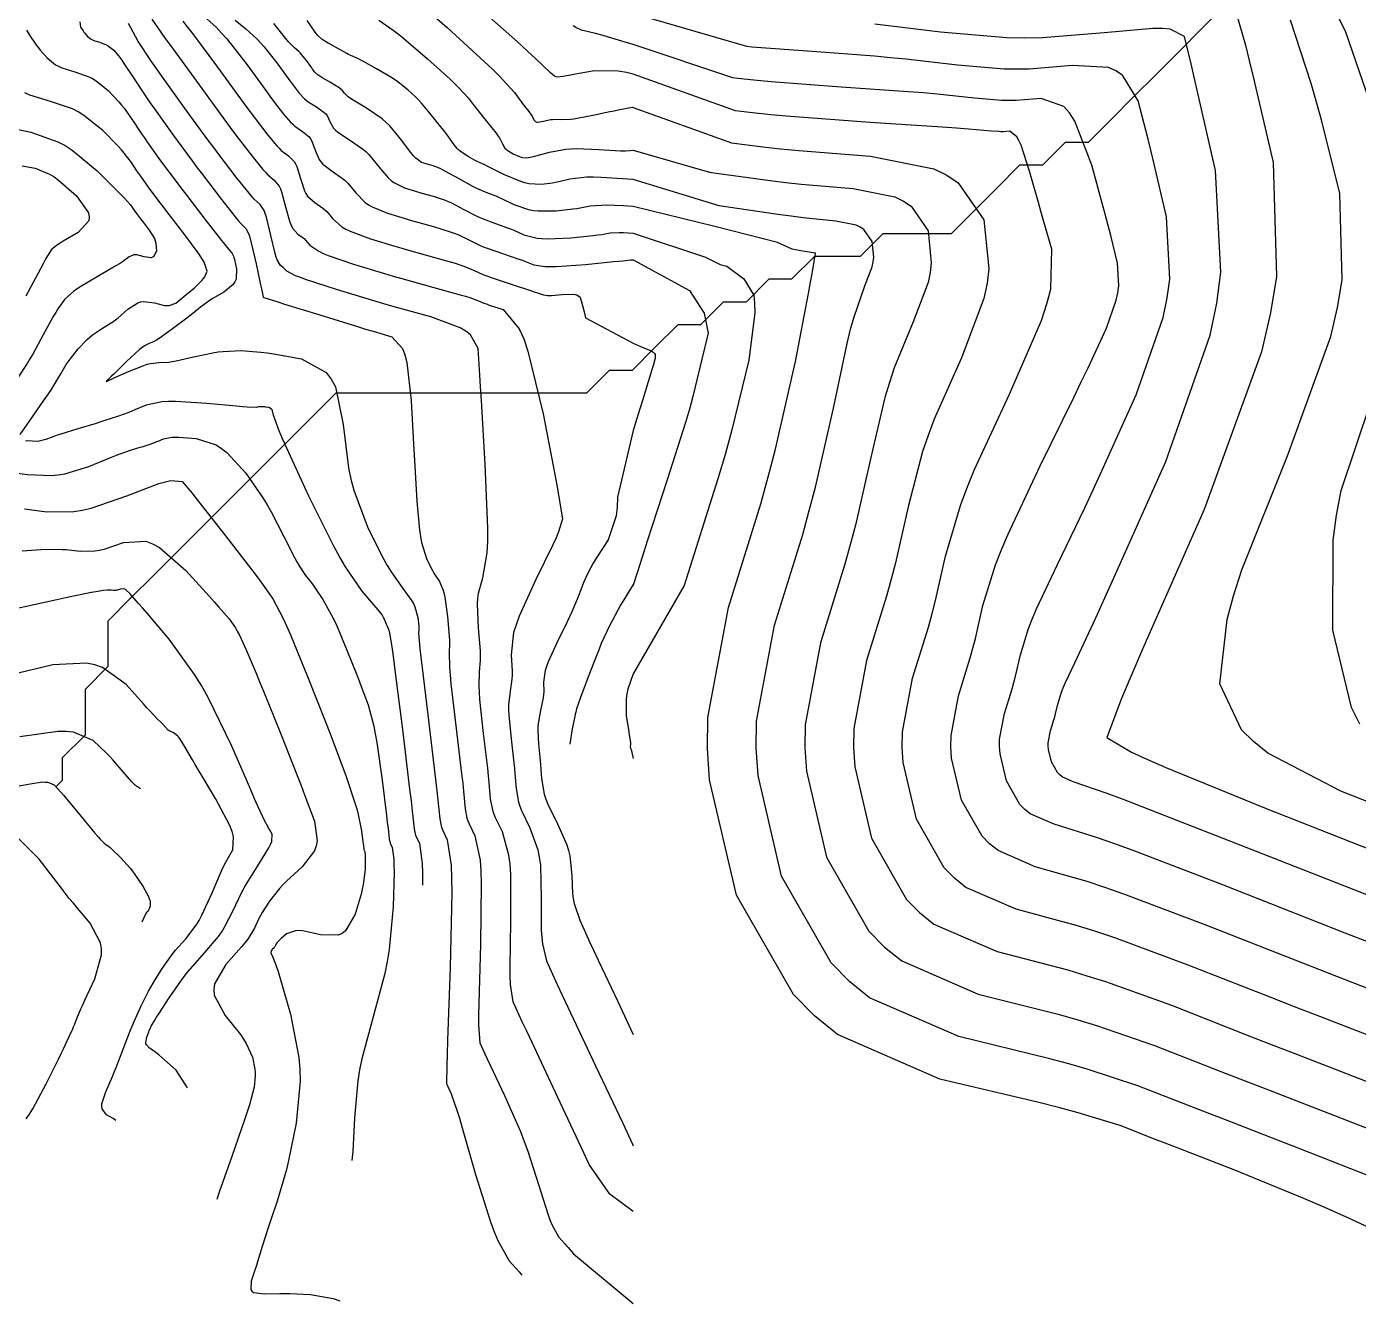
# Model space of a CAD drawing. Header units: metres. Extents: x 837475 to 838479, y 1189012 to 1191015.
# Drawn here: x 837973.4 to 838031.8, y 1189015.5 to 1189071.6 of the extents above; entities that cross this region are included whole.
import ezdxf

# ---------------------------------------------------------------- set-up
doc = ezdxf.new("R2010")
doc.units = ezdxf.units.M
doc.header["$LTSCALE"] = 0.3
for name, color, linetype in [('COTAS 10', 1, 'Continuous'), ('COTAS INT', 252, 'Continuous'), ('DRENAJE', 5, 'Continuous')]:
    doc.layers.add(name, color=color, linetype=linetype)

msp = doc.modelspace()

# ---------------------------------------------------------------- linework, layer by layer
at = {"layer": 'COTAS 10'}
for points, elevation in [([(837980.239, 1189071.793), (837980.435, 1189071.546), (837980.663, 1189071.25), (837981.758, 1189069.775), (837982.892, 1189068.226), (837983.145, 1189067.883), (837983.371, 1189067.578), (837983.968, 1189066.789), (837984.365, 1189066.319), (837984.465, 1189066.216), (837984.56, 1189066.123), (837984.871, 1189065.887), (837985.125, 1189065.635), (837985.184, 1189065.534), (837985.239, 1189065.419), (837985.398, 1189064.89), (837985.575, 1189064.35), (837985.641, 1189064.229), (837985.714, 1189064.121), (837986.038, 1189063.83), (837986.384, 1189063.591), (837986.47, 1189063.516), (837986.553, 1189063.436), (837986.82, 1189063.114), (837987.221, 1189062.768), (837987.389, 1189062.674), (837987.581, 1189062.581), (837988.478, 1189062.249), (837989.545, 1189061.927), (837989.843, 1189061.839), (837990.144, 1189061.752), (837991.24, 1189061.446), (837992.182, 1189061.173), (837992.385, 1189061.108), (837992.562, 1189061.047), (837992.993, 1189060.865), (837993.407, 1189060.677), (837993.575, 1189060.613), (837993.765, 1189060.544), (837994.644, 1189060.25), (837995.486, 1189059.979), (837995.653, 1189059.924), (837995.793, 1189059.877), (837996.059, 1189059.78), (837996.235, 1189059.758), (837996.318, 1189059.759), (837996.415, 1189059.762), (837996.886, 1189059.798), (837997.351, 1189059.812), (837997.443, 1189059.802), (837997.521, 1189059.787), (837997.67, 1189059.679), (837997.786, 1189059.255), (837997.842, 1189059.04), (837997.909, 1189058.783), (838000, 1189057.663), (838000.182, 1189057.585), (838000.335, 1189057.52), (838000.468, 1189057.464), (838000.778, 1189057.335), (838000.913, 1189057.243), (838000.936, 1189057.209), (838000.952, 1189057.173), (838000.958, 1189057.013), (838000.905, 1189056.793), (838000.884, 1189056.719), (838000.861, 1189056.639), (838000.754, 1189056.302), (838000.397, 1189055.144), (838000.216, 1189054.547), (838000, 1189053.832), (837999.311, 1189050.905), (837999.295, 1189050.479), (837999.253, 1189050.092), (837998.89, 1189049.033), (837998.431, 1189048.325), (837998.329, 1189048.16), (837998.239, 1189048.009), (837998.003, 1189047.575), (837997.833, 1189047.195), (837997.784, 1189047.078), (837997.735, 1189046.955), (837997.547, 1189046.468), (837997.292, 1189045.856), (837997.2, 1189045.655), (837997.099, 1189045.44), (837996.656, 1189044.549), (837996.26, 1189043.684), (837996.188, 1189043.486), (837996.132, 1189043.305), (837996.067, 1189042.801), (837996.072, 1189042.374), (837996.061, 1189042.243), (837996.043, 1189042.105), (837995.935, 1189041.558), (837995.831, 1189040.976), (837995.818, 1189040.816), (837995.811, 1189040.656), (837995.839, 1189040.084), (837995.902, 1189039.504), (837995.916, 1189039.34), (837995.929, 1189039.174), (837995.967, 1189038.562), (837996.093, 1189037.879), (837996.162, 1189037.668), (837996.246, 1189037.448), (837996.67, 1189036.573), (837997.084, 1189035.658), (837997.16, 1189035.412), (837997.219, 1189035.169), (837997.297, 1189034.32), (837997.334, 1189033.515), (837997.368, 1189033.3), (837997.412, 1189033.089), (837997.656, 1189032.357), (837998.099, 1189031.378), (837998.269, 1189031.011), (837998.459, 1189030.603), (837999.315, 1189028.784), (838000, 1189027.333)], 1730), ([(837988.837, 1189071.832), (837989.469, 1189071.404), (837989.691, 1189071.233), (837989.934, 1189071.038), (837990.977, 1189070.141), (837991.965, 1189069.241), (837992.171, 1189069.044), (837992.349, 1189068.87), (837992.752, 1189068.429), (837993.013, 1189068.085), (837993.101, 1189067.973), (837993.198, 1189067.852), (837993.605, 1189067.353), (837993.982, 1189066.874), (837994.059, 1189066.766), (837994.125, 1189066.67), (837994.262, 1189066.41), (837994.371, 1189066.227), (837994.419, 1189066.179), (837994.474, 1189066.132), (837994.735, 1189065.971), (837995.013, 1189065.85), (837995.079, 1189065.828), (837995.14, 1189065.811), (837995.321, 1189065.792), (837995.566, 1189065.84), (837995.667, 1189065.865), (837995.784, 1189065.894), (837996.326, 1189066.045), (837997.045, 1189066.174), (837997.273, 1189066.191), (837997.513, 1189066.199), (837998.486, 1189066.16), (837999.433, 1189066.108), (837999.658, 1189066.108), (837999.866, 1189066.114), (838000, 1189066.13), (838003.344, 1189065.17), (838003.423, 1189065.152), (838006.007, 1189064.795), (838006.688, 1189064.715), (838007.354, 1189064.643), (838009.636, 1189064.449), (838011.47, 1189064.079), (838011.854, 1189063.896), (838012.184, 1189063.678), (838012.928, 1189062.6), (838013.067, 1189061.192), (838013.015, 1189060.766), (838012.925, 1189060.324), (838012.273, 1189058.6), (838011.437, 1189056.577), (838011.23, 1189055.947), (838011.034, 1189055.288), (838010.415, 1189052.655), (838009.742, 1189049.687), (838009.513, 1189048.816), (838009.264, 1189047.924), (838008.211, 1189044.522), (838007.535, 1189040.925), (838007.525, 1189039.91), (838007.591, 1189038.886), (838008.471, 1189035.117), (838010.33, 1189031.869), (838011.014, 1189031.174), (838011.771, 1189030.567), (838015.117, 1189029.11), (838018.631, 1189028.228), (838019.495, 1189027.984), (838020.311, 1189027.739), (838022.862, 1189026.855), (838025.759, 1189025.72), (838026.793, 1189025.318), (838027.927, 1189024.877), (838032.862, 1189022.969)], 1740), ([(838032.318, 1189033.404), (838031.197, 1189033.843), (838026.545, 1189035.677), (838022.315, 1189037.331), (838021.46, 1189037.657), (838020.742, 1189037.927), (838019.294, 1189038.426), (838018.81, 1189038.636), (838018.701, 1189038.724), (838018.602, 1189038.825), (838018.333, 1189039.294), (838018.206, 1189039.839), (838018.196, 1189039.987), (838018.198, 1189040.134), (838018.296, 1189040.654), (838018.448, 1189041.146), (838018.484, 1189041.275), (838018.517, 1189041.4), (838018.614, 1189041.83), (838018.777, 1189042.357), (838018.851, 1189042.545), (838018.938, 1189042.751), (838019.358, 1189043.647), (838020.277, 1189045.617), (838020.679, 1189046.5), (838021.145, 1189047.53), (838023.359, 1189052.471), (838025.293, 1189058.017), (838025.583, 1189059.428), (838025.765, 1189060.786), (838025.533, 1189065.242), (838024.76, 1189068.64), (838024.601, 1189069.331), (838024.465, 1189069.914), (838024.174, 1189071.114), (838023.55, 1189071.439), (838023.205, 1189071.47), (838022.784, 1189071.474), (838020.642, 1189071.276), (838017.941, 1189071.057), (838017.169, 1189071.049), (838016.385, 1189071.064), (838013.466, 1189071.309), (838010.588, 1189071.656)], 1750), ([(837973.117, 1189053.655), (837973.416, 1189054.097), (837973.512, 1189054.238), (837973.615, 1189054.387), (837974.036, 1189054.989), (837974.448, 1189055.592), (837974.544, 1189055.742), (837974.633, 1189055.883), (837974.889, 1189056.328), (837975.132, 1189056.735), (837975.212, 1189056.852), (837975.297, 1189056.97), (837975.651, 1189057.414), (837976.053, 1189057.829), (837976.168, 1189057.93), (837976.286, 1189058.025), (837976.726, 1189058.317), (837977.173, 1189058.599), (837977.294, 1189058.687), (837977.413, 1189058.78), (837977.837, 1189059.153), (837978.269, 1189059.44), (837978.394, 1189059.479), (837978.521, 1189059.501), (837978.999, 1189059.432), (837979.442, 1189059.32), (837979.547, 1189059.314), (837979.644, 1189059.319), (837979.931, 1189059.427), (837980.201, 1189059.638), (837980.287, 1189059.708), (837980.378, 1189059.783), (837980.751, 1189060.096), (837981.084, 1189060.418), (837981.15, 1189060.499), (837981.205, 1189060.576), (837981.311, 1189060.825), (837981.175, 1189061.216), (837981.077, 1189061.382), (837980.954, 1189061.574), (837980.292, 1189062.477), (837979.549, 1189063.438), (837979.374, 1189063.667), (837979.212, 1189063.879), (837978.742, 1189064.511), (837978.395, 1189064.996), (837978.311, 1189065.116), (837978.232, 1189065.23), (837977.994, 1189065.591), (837977.677, 1189066.001), (837977.549, 1189066.147), (837977.403, 1189066.305), (837976.731, 1189066.992), (837975.9, 1189067.661), (837975.654, 1189067.808), (837975.402, 1189067.939), (837974.433, 1189068.273), (837973.53, 1189068.548), (837973.319, 1189068.642)], 1720), ([(837990.766, 1189033.89), (837990.762, 1189034.411), (837990.75, 1189034.847), (837990.635, 1189035.711), (837990.496, 1189035.998), (837990.468, 1189036.07), (837990.446, 1189036.139), (837990.405, 1189036.363), (837990.319, 1189037.155), (837990.268, 1189037.582), (837990.206, 1189038.099), (837989.885, 1189040.717), (837989.557, 1189043.318), (837989.491, 1189043.825), (837989.436, 1189044.239), (837989.323, 1189044.963), (837989.273, 1189045.098), (837989.257, 1189045.141), (837989.167, 1189045.371), (837989.09, 1189045.55), (837989.07, 1189045.593), (837989.051, 1189045.632), (837988.986, 1189045.748), (837988.814, 1189045.965), (837988.728, 1189046.068), (837988.624, 1189046.189), (837988.11, 1189046.783), (837987.372, 1189047.858), (837987.128, 1189048.283), (837986.866, 1189048.763), (837985.774, 1189050.956), (837984.801, 1189053.053), (837984.615, 1189053.473), (837984.464, 1189053.823), (837984.218, 1189054.507), (837984.178, 1189054.697), (837984.157, 1189054.736), (837984.132, 1189054.769), (837984.008, 1189054.838), (837983.868, 1189054.863), (837983.834, 1189054.868), (837983.802, 1189054.872), (837983.702, 1189054.88), (837983.612, 1189054.876), (837983.587, 1189054.873), (837983.56, 1189054.869), (837983.463, 1189054.849), (837983.069, 1189054.86), (837982.857, 1189054.876), (837982.599, 1189054.898), (837981.296, 1189055.024), (837979.916, 1189055.112), (837979.61, 1189055.11), (837979.338, 1189055.096), (837978.631, 1189054.95), (837978.141, 1189054.739), (837978.006, 1189054.684), (837977.871, 1189054.631), (837977.385, 1189054.454), (837976.823, 1189054.268), (837976.641, 1189054.21), (837976.446, 1189054.149), (837975.645, 1189053.906), (837974.893, 1189053.676), (837974.73, 1189053.624), (837974.587, 1189053.576), (837974.23, 1189053.447), (837974, 1189053.376), (837973.936, 1189053.366), (837973.872, 1189053.359), (837973.64, 1189053.369), (837973.41, 1189053.378), (837973.348, 1189053.371)], 1720), ([(837977.309, 1189023.567), (837977.249, 1189023.612), (837977.183, 1189023.656), (837976.901, 1189023.819), (837976.703, 1189024.072), (837976.69, 1189024.174), (837976.695, 1189024.29), (837976.864, 1189024.824), (837977.155, 1189025.49), (837977.237, 1189025.689), (837977.32, 1189025.894), (837977.625, 1189026.69), (837977.935, 1189027.492), (837978.021, 1189027.702), (837978.107, 1189027.907), (837978.419, 1189028.6), (837978.745, 1189029.244), (837978.84, 1189029.417), (837978.937, 1189029.587), (837979.303, 1189030.184), (837979.697, 1189030.746), (837979.812, 1189030.894), (837979.929, 1189031.038), (837980.371, 1189031.534), (837980.827, 1189032.134), (837980.953, 1189032.344), (837981.078, 1189032.573), (837981.531, 1189033.558), (837981.944, 1189034.522), (837982.045, 1189034.738), (837982.14, 1189034.932), (837982.433, 1189035.446), (837982.471, 1189036.015), (837982.406, 1189036.243), (837982.308, 1189036.501), (837981.677, 1189037.689), (837980.954, 1189038.884), (837980.798, 1189039.147), (837980.661, 1189039.381), (837980.322, 1189039.98), (837980.116, 1189040.317), (837980.062, 1189040.387), (837980.01, 1189040.445), (837979.835, 1189040.57), (837979.681, 1189040.641), (837979.642, 1189040.666), (837979.605, 1189040.694), (837979.483, 1189040.815), (837979.361, 1189040.955), (837979.323, 1189040.996), (837979.283, 1189041.037), (837979.124, 1189041.19), (837978.81, 1189041.516), (837978.672, 1189041.665), (837978.513, 1189041.841), (837977.756, 1189042.691), (837976.716, 1189043.443), (837976.379, 1189043.556), (837976.021, 1189043.629), (837974.548, 1189043.548), (837973.026, 1189043.196)], 1710)]:
    msp.add_lwpolyline(points, dxfattribs=dict(at, elevation=elevation))
at = {"layer": 'COTAS INT'}
for points, elevation in [([(838032.606, 1189067.366), (838031.236, 1189071.358), (838029.507, 1189074.786)], 1756), ([(837990.198, 1189072.946), (837991.832, 1189071.511), (837993.476, 1189070.013), (837993.82, 1189069.685), (837994.116, 1189069.395), (837994.786, 1189068.661), (837995.098, 1189068.236), (837995.169, 1189068.142), (837995.234, 1189068.057), (837995.411, 1189067.831), (837995.526, 1189067.677), (837995.551, 1189067.636), (837995.574, 1189067.596), (837995.633, 1189067.462), (837995.725, 1189067.375), (837995.768, 1189067.366), (837995.819, 1189067.363), (837996.067, 1189067.407), (837996.367, 1189067.471), (837996.451, 1189067.48), (837996.535, 1189067.487), (837996.842, 1189067.482), (837997.243, 1189067.494), (837997.386, 1189067.511), (837997.544, 1189067.534), (837998.23, 1189067.667), (837998.967, 1189067.824), (837999.158, 1189067.863), (837999.342, 1189067.899), (837999.957, 1189068.012), (838000, 1189068.011), (838004.302, 1189066.458), (838005.676, 1189066.279), (838006.455, 1189066.196), (838007.261, 1189066.117), (838010.395, 1189065.872), (838013.172, 1189065.313), (838013.753, 1189065.036), (838014.253, 1189064.706), (838015.379, 1189063.073), (838015.589, 1189060.941), (838015.511, 1189060.296), (838015.374, 1189059.628), (838014.388, 1189057.016), (838013.195, 1189054.332), (838012.929, 1189053.618), (838012.689, 1189052.917), (838012.054, 1189050.49), (838011.497, 1189048.03), (838011.307, 1189047.308), (838011.101, 1189046.568), (838010.228, 1189043.748), (838009.667, 1189040.767), (838009.659, 1189039.925), (838009.714, 1189039.076), (838010.444, 1189035.952), (838011.984, 1189033.26), (838012.551, 1189032.684), (838013.179, 1189032.18), (838015.952, 1189030.973), (838019.053, 1189030.168), (838019.888, 1189029.919), (838020.711, 1189029.658), (838023.599, 1189028.619), (838026.847, 1189027.345), (838027.898, 1189026.935), (838029.015, 1189026.501), (838033.599, 1189024.727)], 1742), ([(838034.335, 1189026.484), (838030.103, 1189028.124), (838029.003, 1189028.552), (838027.934, 1189028.969), (838024.335, 1189030.383), (838021.112, 1189031.576), (838020.281, 1189031.853), (838019.476, 1189032.108), (838016.788, 1189032.836), (838014.587, 1189033.794), (838014.089, 1189034.194), (838013.639, 1189034.651), (838012.416, 1189036.788), (838011.837, 1189039.267), (838011.793, 1189039.941), (838011.8, 1189040.609), (838012.245, 1189042.975), (838012.938, 1189045.212), (838013.101, 1189045.8), (838013.252, 1189046.373), (838013.694, 1189048.325), (838014.345, 1189050.547), (838014.627, 1189051.29), (838014.954, 1189052.088), (838016.502, 1189055.432), (838017.905, 1189058.661), (838018.14, 1189059.387), (838018.308, 1189060.04), (838018.359, 1189061.79), (838017.975, 1189063.09), (838017.868, 1189063.46), (838017.762, 1189063.834), (838017.375, 1189065.218), (838017.006, 1189066.345), (838016.911, 1189066.557), (838016.818, 1189066.725), (838016.507, 1189066.968), (838016.207, 1189066.944), (838016.121, 1189066.943), (838016.034, 1189066.945), (838015.71, 1189066.972), (838014.692, 1189067.056), (838014.168, 1189067.093), (838013.538, 1189067.137), (838010.39, 1189067.345), (838006.886, 1189067.61), (838006.032, 1189067.688), (838005.229, 1189067.769), (838004.476, 1189067.864), (838000, 1189069.474), (837999.706, 1189069.533), (837999.331, 1189069.592), (837998.301, 1189069.611), (837997.62, 1189069.492), (837997.464, 1189069.464), (837997.322, 1189069.437), (837996.928, 1189069.358), (837996.658, 1189069.342), (837996.595, 1189069.356), (837996.536, 1189069.377), (837996.364, 1189069.519), (837995.715, 1189070.152), (837995.355, 1189070.483), (837994.917, 1189070.881), (837992.688, 1189072.88)], 1744), ([(837981.009, 1189072.16), (837981.725, 1189071.507), (837981.942, 1189071.271), (837982.169, 1189071.011), (837983.058, 1189069.871), (837983.879, 1189068.75), (837984.062, 1189068.502), (837984.226, 1189068.281), (837984.657, 1189067.71), (837984.971, 1189067.355), (837985.061, 1189067.27), (837985.151, 1189067.192), (837985.488, 1189066.957), (837985.782, 1189066.712), (837985.846, 1189066.627), (837985.903, 1189066.534), (837986.045, 1189066.137), (837986.216, 1189065.724), (837986.291, 1189065.621), (837986.378, 1189065.523), (837986.792, 1189065.211), (837987.251, 1189064.895), (837987.366, 1189064.795), (837987.476, 1189064.689), (837987.83, 1189064.261), (837988.238, 1189063.842), (837988.382, 1189063.741), (837988.54, 1189063.647), (837989.222, 1189063.364), (837989.999, 1189063.13), (837990.217, 1189063.066), (837990.436, 1189063.003), (837991.235, 1189062.779), (837991.962, 1189062.557), (837992.136, 1189062.495), (837992.297, 1189062.432), (837992.78, 1189062.201), (837993.259, 1189061.964), (837993.419, 1189061.897), (837993.589, 1189061.83), (837994.302, 1189061.582), (837994.985, 1189061.355), (837995.137, 1189061.301), (837995.273, 1189061.251), (837995.632, 1189061.099), (837996.134, 1189061.026), (837996.361, 1189061.025), (837996.627, 1189061.031), (837997.901, 1189061.124), (837999.131, 1189061.242), (837999.368, 1189061.266), (837999.56, 1189061.285), (837999.878, 1189061.319), (837999.932, 1189061.322), (837999.957, 1189061.321), (837999.987, 1189061.319), (838000, 1189061.318), (838002.469, 1189059.976), (838003.111, 1189058.983), (838003.286, 1189058.107), (838003.009, 1189056.965), (838002.616, 1189055.328), (838002.461, 1189054.775), (838002.286, 1189054.179), (838001.489, 1189051.669), (838000.611, 1189048.985), (838000.386, 1189048.28), (838000.169, 1189047.592), (838000, 1189047.043)], 1732), ([(838032.278, 1189031.37), (838031.213, 1189031.786), (838030.109, 1189032.219), (838025.808, 1189033.912), (838021.914, 1189035.412), (838021.067, 1189035.722), (838020.32, 1189035.987), (838018.459, 1189036.562), (838017.403, 1189037.022), (838017.164, 1189037.214), (838016.948, 1189037.433), (838016.361, 1189038.459), (838016.083, 1189039.648), (838016.062, 1189039.972), (838016.065, 1189040.292), (838016.279, 1189041.427), (838016.611, 1189042.501), (838016.69, 1189042.783), (838016.762, 1189043.058), (838016.974, 1189043.995), (838017.329, 1189045.146), (838017.491, 1189045.557), (838017.681, 1189046.007), (838018.598, 1189047.962), (838019.796, 1189050.449), (838020.163, 1189051.234), (838020.546, 1189052.061), (838022.055, 1189055.395), (838023.238, 1189058.787), (838023.415, 1189059.65), (838023.526, 1189060.481), (838023.384, 1189063.206), (838022.848, 1189065.514), (838022.711, 1189066.081), (838022.579, 1189066.616), (838022.143, 1189068.291), (838021.456, 1189069.424), (838021.166, 1189069.618), (838020.832, 1189069.76), (838019.264, 1189069.84), (838017.363, 1189069.686), (838016.819, 1189069.681), (838016.268, 1189069.691), (838014.214, 1189069.863), (838011.956, 1189070.123), (838011.276, 1189070.189), (838010.573, 1189070.252), (838007.836, 1189070.457), (838005.193, 1189070.656), (838004.985, 1189070.675), (838000, 1189072.129)], 1748), ([(838026.398, 1189072.305), (838026.844, 1189070.743), (838027.014, 1189070.068), (838027.205, 1189069.287), (838028.063, 1189065.593), (838028.201, 1189060.593), (838027.937, 1189058.99), (838027.543, 1189057.291), (838025.029, 1189050.365), (838022.327, 1189044.241), (838021.814, 1189043.048), (838021.403, 1189042.072), (838020.768, 1189040.365), (838021.847, 1189039.718), (838022.516, 1189039.412), (838023.347, 1189039.05), (838027.685, 1189037.282), (838032.434, 1189035.409)], 1752), ([(837975.725, 1189071.765), (837975.754, 1189071.53), (837975.87, 1189071.361), (837975.904, 1189071.316), (837975.938, 1189071.273), (837976.067, 1189071.124), (837976.227, 1189070.998), (837976.281, 1189070.969), (837976.34, 1189070.942), (837976.587, 1189070.865), (837976.85, 1189070.774), (837976.919, 1189070.738), (837976.986, 1189070.699), (837977.211, 1189070.517), (837977.474, 1189070.204), (837977.564, 1189070.081), (837977.662, 1189069.942), (837978.077, 1189069.309), (837978.622, 1189068.482), (837978.802, 1189068.221), (837978.994, 1189067.945), (837979.79, 1189066.834), (837980.647, 1189065.671), (837980.877, 1189065.364), (837981.104, 1189065.062), (837981.9, 1189064.025), (837982.544, 1189063.211), (837982.676, 1189063.051), (837982.788, 1189062.919), (837983.023, 1189062.676), (837983.153, 1189062.406), (837983.198, 1189062.256), (837983.247, 1189062.074), (837983.459, 1189061.147), (837983.651, 1189060.23), (837983.689, 1189060.055), (837983.719, 1189059.913), (837983.773, 1189059.687), (837983.781, 1189059.681), (837983.783, 1189059.68), (837983.785, 1189059.678), (837983.791, 1189059.67), (837984.171, 1189059.548), (837984.408, 1189059.473), (837984.703, 1189059.381), (837986.246, 1189058.902), (837987.898, 1189058.394), (837988.261, 1189058.284), (837988.584, 1189058.188), (837989.41, 1189057.949), (837989.883, 1189057.427), (837989.982, 1189057.152), (837990.068, 1189056.821), (837990.264, 1189055.154), (837990.365, 1189053.236), (837990.392, 1189052.747), (837990.417, 1189052.277), (837990.501, 1189050.728), (837990.616, 1189049.467), (837990.661, 1189049.178), (837990.711, 1189048.915), (837990.94, 1189048.183), (837991.187, 1189047.693), (837991.249, 1189047.583), (837991.307, 1189047.484), (837991.495, 1189047.218), (837991.652, 1189046.864), (837991.692, 1189046.708), (837991.729, 1189046.528), (837991.851, 1189045.672), (837991.928, 1189044.811), (837991.938, 1189044.628), (837991.944, 1189044.469), (837991.921, 1189044.093), (837991.935, 1189043.45), (837991.964, 1189043.121), (837992.002, 1189042.728), (837992.229, 1189040.765), (837992.471, 1189038.772), (837992.518, 1189038.36), (837992.557, 1189038.009), (837992.63, 1189037.243), (837992.705, 1189036.835), (837992.746, 1189036.709), (837992.796, 1189036.578), (837993.049, 1189036.056), (837993.277, 1189034.985), (837993.31, 1189034.508), (837993.331, 1189033.952), (837993.299, 1189031.291), (837993.223, 1189028.699), (837993.217, 1189028.186), (837993.216, 1189027.763), (837993.267, 1189026.975), (837993.489, 1189026.495), (837993.596, 1189026.264), (837993.724, 1189025.992), (837994.353, 1189024.659), (837995.046, 1189023.077), (837995.214, 1189022.648), (837995.372, 1189022.223), (837995.857, 1189020.72), (837996.246, 1189019.474), (837996.344, 1189019.21), (837996.437, 1189018.981), (837996.739, 1189018.451), (837997.003, 1189018.155), (837997.073, 1189018.074), (837997.141, 1189017.995), (837997.378, 1189017.713), (838000, 1189015.543)], 1724), ([(838000, 1189019.577), (837998.964, 1189020.335), (837998.057, 1189021.636), (837997.829, 1189022.142), (837996.695, 1189024.577), (837995.557, 1189026.99), (837995.326, 1189027.483), (837995.131, 1189027.899), (837994.73, 1189028.769), (837994.615, 1189029.538), (837994.6, 1189029.891), (837994.594, 1189030.304), (837994.631, 1189032.3), (837994.627, 1189034.358), (837994.593, 1189034.809), (837994.546, 1189035.209), (837994.256, 1189036.228), (837993.946, 1189036.868), (837993.884, 1189037.029), (837993.834, 1189037.183), (837993.742, 1189037.683), (837993.681, 1189038.397), (837993.651, 1189038.687), (837993.614, 1189039.016), (837993.433, 1189040.538), (837993.272, 1189042.037), (837993.248, 1189042.353), (837993.234, 1189042.625), (837993.259, 1189043.248), (837993.303, 1189043.751), (837993.3, 1189043.948), (837993.291, 1189044.169), (837993.206, 1189045.175), (837993.161, 1189046.223), (837993.176, 1189046.47), (837993.204, 1189046.699), (837993.407, 1189047.371), (837993.595, 1189048.469), (837993.613, 1189048.966), (837993.616, 1189049.547), (837993.507, 1189052.341), (837993.335, 1189055.154), (837993.299, 1189055.747), (837993.269, 1189056.259), (837993.201, 1189057.433), (837992.86, 1189058.039), (837992.658, 1189058.192), (837992.408, 1189058.339), (837991.115, 1189058.816), (837989.509, 1189059.266), (837989.062, 1189059.395), (837988.614, 1189059.526), (837986.99, 1189060.018), (837985.662, 1189060.448), (837985.402, 1189060.54), (837985.187, 1189060.621), (837984.801, 1189060.818), (837984.707, 1189060.931), (837984.679, 1189060.958), (837984.648, 1189060.985), (837984.528, 1189061.068), (837984.384, 1189061.316), (837984.339, 1189061.446), (837984.293, 1189061.604), (837984.105, 1189062.394), (837983.911, 1189063.189), (837983.86, 1189063.349), (837983.81, 1189063.482), (837983.639, 1189063.746), (837983.379, 1189063.987), (837983.272, 1189064.106), (837983.151, 1189064.247), (837982.589, 1189064.946), (837981.84, 1189065.929), (837981.6, 1189066.249), (837981.346, 1189066.59), (837980.314, 1189067.996), (837979.316, 1189069.384), (837979.085, 1189069.715), (837978.872, 1189070.022), (837978.266, 1189070.934), (837977.858, 1189071.69)], 1726), ([(837978.886, 1189071.878), (837979.281, 1189071.309), (837979.475, 1189071.038), (837979.705, 1189070.719), (837980.838, 1189069.157), (837982.046, 1189067.509), (837982.323, 1189067.134), (837982.575, 1189066.795), (837983.279, 1189065.868), (837983.758, 1189065.283), (837983.868, 1189065.161), (837983.97, 1189065.055), (837984.255, 1189064.817), (837984.467, 1189064.559), (837984.522, 1189064.442), (837984.575, 1189064.304), (837984.752, 1189063.642), (837984.934, 1189062.977), (837984.99, 1189062.838), (837985.049, 1189062.718), (837985.283, 1189062.449), (837985.516, 1189062.288), (837985.574, 1189062.237), (837985.63, 1189062.183), (837985.81, 1189061.966), (837986.204, 1189061.695), (837986.395, 1189061.607), (837986.622, 1189061.514), (837987.734, 1189061.133), (837989.09, 1189060.723), (837989.47, 1189060.612), (837989.852, 1189060.502), (837991.246, 1189060.112), (837992.402, 1189059.79), (837992.634, 1189059.722), (837992.827, 1189059.663), (837993.205, 1189059.529), (837993.449, 1189059.425), (837993.558, 1189059.385), (837993.684, 1189059.34), (837994.291, 1189059.14), (837995, 1189058.299), (837995.191, 1189057.851), (837995.38, 1189057.308), (837996.045, 1189054.571), (837996.57, 1189051.827), (837996.672, 1189051.281), (837996.755, 1189050.828), (837996.895, 1189049.962), (837996.725, 1189049.396), (837996.612, 1189049.131), (837996.471, 1189048.82), (837995.722, 1189047.305), (837994.988, 1189045.69), (837994.855, 1189045.314), (837994.752, 1189044.97), (837994.637, 1189043.988), (837994.682, 1189043.272), (837994.68, 1189043.095), (837994.673, 1189042.928), (837994.597, 1189042.403), (837994.533, 1189041.801), (837994.533, 1189041.584), (837994.541, 1189041.347), (837994.636, 1189040.311), (837994.758, 1189039.26), (837994.783, 1189039.013), (837994.805, 1189038.785), (837994.855, 1189038.123), (837994.964, 1189037.531), (837995.023, 1189037.348), (837995.096, 1189037.158), (837995.463, 1189036.401), (837995.815, 1189035.434), (837995.877, 1189035.111), (837995.923, 1189034.763), (837995.964, 1189033.31), (837995.964, 1189031.909), (837995.984, 1189031.596), (837996.013, 1189031.314), (837996.193, 1189030.563), (837996.667, 1189029.528), (837996.882, 1189029.067), (837997.134, 1189028.531), (837998.345, 1189025.962), (837999.533, 1189023.449), (837999.967, 1189022.531), (838000, 1189022.461)], 1728), ([(837982.543, 1189071.832), (837983.001, 1189071.449), (837983.501, 1189071.003), (837983.647, 1189070.848), (837983.796, 1189070.681), (837984.359, 1189069.966), (837984.866, 1189069.274), (837984.979, 1189069.121), (837985.08, 1189068.985), (837985.347, 1189068.632), (837985.578, 1189068.391), (837985.657, 1189068.325), (837985.742, 1189068.26), (837986.104, 1189068.027), (837986.439, 1189067.789), (837986.508, 1189067.72), (837986.567, 1189067.649), (837986.692, 1189067.385), (837986.857, 1189067.097), (837986.942, 1189067.012), (837987.043, 1189066.925), (837987.547, 1189066.592), (837988.119, 1189066.198), (837988.262, 1189066.073), (837988.399, 1189065.942), (837988.84, 1189065.409), (837989.255, 1189064.915), (837989.376, 1189064.808), (837989.499, 1189064.714), (837989.966, 1189064.48), (837990.454, 1189064.333), (837990.728, 1189064.253), (837991.229, 1189064.113), (837991.742, 1189063.941), (837991.887, 1189063.881), (837992.033, 1189063.816), (837992.568, 1189063.537), (837993.112, 1189063.251), (837993.262, 1189063.181), (837993.413, 1189063.116), (837993.96, 1189062.914), (837994.483, 1189062.732), (837994.62, 1189062.679), (837994.753, 1189062.624), (837995.204, 1189062.419), (837995.779, 1189062.269), (837995.99, 1189062.251), (837996.224, 1189062.242), (837997.256, 1189062.291), (837998.24, 1189062.392), (837998.443, 1189062.415), (837998.616, 1189062.437), (837998.99, 1189062.5), (837999.38, 1189062.52), (837999.563, 1189062.514), (837999.779, 1189062.503), (838000, 1189062.486), (838003.17, 1189061.437), (838003.803, 1189061.116), (838004.098, 1189061.046), (838004.845, 1189060.486), (838005.28, 1189059.778), (838005.321, 1189059.425), (838005.327, 1189059.004), (838005.061, 1189056.917), (838004.326, 1189053.862), (838004.037, 1189052.831), (838003.711, 1189051.719), (838002.224, 1189047.036), (838000, 1189043.161), (837999.757, 1189042.494), (837999.711, 1189042.278), (837999.68, 1189042.065), (837999.692, 1189041.321), (837999.785, 1189040.714), (837999.804, 1189040.588), (837999.821, 1189040.479), (837999.857, 1189040.237), (837999.871, 1189040.13), (837999.873, 1189040.106), (837999.874, 1189040.086), (837999.872, 1189040.035), (837999.867, 1189040.003), (837999.866, 1189039.994), (837999.866, 1189039.954), (837999.872, 1189039.918), (837999.876, 1189039.906), (837999.88, 1189039.893), (837999.901, 1189039.841), (838000, 1189039.447)], 1734), ([(838034.987, 1189017.597), (838031.278, 1189019.323), (838030.327, 1189019.746), (838029.41, 1189020.146), (838026.375, 1189021.389), (838023.896, 1189022.347), (838023.33, 1189022.567), (838022.815, 1189022.767), (838021.389, 1189023.326), (838019.509, 1189023.903), (838018.709, 1189024.115), (838017.787, 1189024.349), (838013.446, 1189025.383), (838008.956, 1189027.339), (838007.939, 1189028.153), (838007.021, 1189029.087), (838004.526, 1189033.446), (838003.345, 1189038.504), (838003.256, 1189039.879), (838003.269, 1189041.242), (838004.177, 1189046.069), (838005.587, 1189050.617), (838005.919, 1189051.804), (838006.224, 1189052.959), (838007.112, 1189056.869), (838007.684, 1189059.852), (838007.79, 1189060.422), (838007.874, 1189060.881), (838007.987, 1189061.618), (838007.35, 1189061.722), (838006.961, 1189061.783), (838006.322, 1189062.079), (838003.578, 1189062.78), (838000, 1189063.655), (837999.571, 1189063.687), (837999.17, 1189063.707), (837998.828, 1189063.718), (837998.102, 1189063.682), (837997.672, 1189063.59), (837997.518, 1189063.565), (837997.348, 1189063.541), (837996.611, 1189063.458), (837995.821, 1189063.452), (837995.618, 1189063.477), (837995.423, 1189063.513), (837994.777, 1189063.738), (837994.234, 1189063.998), (837994.104, 1189064.056), (837993.982, 1189064.108), (837993.618, 1189064.245), (837993.237, 1189064.401), (837993.106, 1189064.465), (837992.964, 1189064.537), (837992.356, 1189064.873), (837991.768, 1189065.2), (837991.638, 1189065.267), (837991.523, 1189065.324), (837991.224, 1189065.447), (837991.02, 1189065.504), (837990.964, 1189065.52), (837990.909, 1189065.536), (837990.71, 1189065.596), (837990.459, 1189065.78), (837990.37, 1189065.875), (837990.272, 1189065.989), (837989.85, 1189066.557), (837989.322, 1189067.195), (837989.158, 1189067.352), (837988.986, 1189067.502), (837988.302, 1189067.973), (837987.708, 1189068.328), (837987.592, 1189068.404), (837987.499, 1189068.471), (837987.338, 1189068.633), (837987.231, 1189068.764), (837987.17, 1189068.812), (837987.097, 1189068.865), (837986.72, 1189069.097), (837986.333, 1189069.328), (837986.253, 1189069.38), (837986.185, 1189069.427), (837986.036, 1189069.553), (837985.934, 1189069.688), (837985.896, 1189069.74), (837985.853, 1189069.798), (837985.66, 1189070.061), (837985.445, 1189070.334), (837985.389, 1189070.397), (837985.333, 1189070.456), (837985.143, 1189070.626), (837984.892, 1189070.872), (837984.799, 1189070.978), (837984.695, 1189071.101), (837984.235, 1189071.683)], 1736), ([(838033.589, 1189020.613), (838029.758, 1189022.125), (838025.963, 1189023.593), (838025.096, 1189023.929), (838024.308, 1189024.235), (838022.125, 1189025.09), (838019.91, 1189025.821), (838019.102, 1189026.049), (838018.209, 1189026.289), (838014.282, 1189027.247), (838010.363, 1189028.953), (838009.477, 1189029.664), (838008.676, 1189030.478), (838006.499, 1189034.282), (838005.468, 1189038.695), (838005.39, 1189039.894), (838005.402, 1189041.083), (838006.194, 1189045.296), (838007.428, 1189049.279), (838007.718, 1189050.325), (838007.987, 1189051.345), (838008.775, 1189054.821), (838009.378, 1189057.658), (838009.531, 1189058.276), (838009.678, 1189058.821), (838010.158, 1189060.183), (838010.475, 1189061.021), (838010.519, 1189061.236), (838010.544, 1189061.443), (838010.477, 1189062.127), (838010.115, 1189062.651), (838009.955, 1189062.757), (838009.768, 1189062.846), (838008.877, 1189063.025), (838007.447, 1189063.169), (838006.92, 1189063.235), (838006.337, 1189063.312), (838003.761, 1189063.687), (838000, 1189064.847), (837998.588, 1189064.939), (837998.252, 1189064.946), (837997.955, 1189064.944), (837997.214, 1189064.863), (837996.728, 1189064.742), (837996.592, 1189064.715), (837996.457, 1189064.69), (837995.966, 1189064.625), (837995.418, 1189064.663), (837995.247, 1189064.703), (837995.067, 1189064.756), (837994.349, 1189065.057), (837993.714, 1189065.372), (837993.587, 1189065.433), (837993.481, 1189065.484), (837993.276, 1189065.577), (837993.15, 1189065.636), (837993.095, 1189065.665), (837993.031, 1189065.7), (837992.724, 1189065.874), (837992.405, 1189066.087), (837992.334, 1189066.146), (837992.269, 1189066.207), (837992.096, 1189066.426), (837991.909, 1189066.709), (837991.835, 1189066.809), (837991.751, 1189066.918), (837991.372, 1189067.391), (837991.003, 1189067.839), (837990.927, 1189067.933), (837990.861, 1189068.014), (837990.717, 1189068.197), (837990.582, 1189068.345), (837990.523, 1189068.404), (837990.453, 1189068.47), (837990.122, 1189068.772), (837989.669, 1189069.129), (837989.524, 1189069.23), (837989.369, 1189069.332), (837988.737, 1189069.708), (837988.163, 1189070.021), (837988.046, 1189070.083), (837987.946, 1189070.135), (837987.736, 1189070.234), (837987.577, 1189070.304), (837987.51, 1189070.337), (837987.433, 1189070.377), (837987.073, 1189070.571), (837986.704, 1189070.776), (837986.621, 1189070.823), (837986.547, 1189070.865), (837986.351, 1189070.981), (837986.164, 1189071.164), (837986.096, 1189071.248), (837986.022, 1189071.347), (837985.693, 1189071.826)], 1738), ([(838035.072, 1189028.242), (838031.19, 1189029.747), (838030.108, 1189030.169), (838029.022, 1189030.594), (838025.072, 1189032.148), (838021.513, 1189033.494), (838020.674, 1189033.788), (838019.898, 1189034.047), (838017.623, 1189034.699), (838015.995, 1189035.408), (838015.626, 1189035.704), (838015.293, 1189036.042), (838014.388, 1189037.623), (838013.96, 1189039.458), (838013.928, 1189039.956), (838013.933, 1189040.45), (838014.262, 1189042.201), (838014.774, 1189043.857), (838014.895, 1189044.291), (838015.007, 1189044.715), (838015.334, 1189046.16), (838015.881, 1189047.936), (838016.131, 1189048.568), (838016.424, 1189049.262), (838017.838, 1189052.278), (838019.315, 1189055.281), (838019.647, 1189055.968), (838019.946, 1189056.591), (838020.75, 1189058.319), (838021.182, 1189059.557), (838021.247, 1189059.872), (838021.287, 1189060.176), (838021.236, 1189061.171), (838020.937, 1189062.387), (838020.822, 1189062.83), (838020.694, 1189063.319), (838020.112, 1189065.468), (838019.362, 1189067.408), (838019.126, 1189067.766), (838018.879, 1189068.045), (838017.885, 1189068.404), (838016.785, 1189068.315), (838016.47, 1189068.312), (838016.151, 1189068.318), (838014.962, 1189068.418), (838013.324, 1189068.589), (838012.722, 1189068.641), (838012.056, 1189068.694), (838009.113, 1189068.901), (838006.039, 1189069.133), (838005.291, 1189069.202), (838004.586, 1189069.273), (838004.364, 1189069.301), (838000, 1189070.764), (837999.098, 1189071.037), (837998.683, 1189071.159), (837998.342, 1189071.255), (837997.732, 1189071.396), (837997.48, 1189071.51), (837997.364, 1189071.59)], 1746), ([(838034.484, 1189036.653), (838031.022, 1189038.018), (838027.821, 1189039.684), (838027.191, 1189040.185), (838026.672, 1189040.703), (838025.725, 1189042.721), (838026.044, 1189045.551), (838026.324, 1189046.581), (838026.687, 1189047.719), (838028.69, 1189052.721), (838030.589, 1189057.953), (838030.886, 1189059.237), (838031.086, 1189060.448), (838030.982, 1189064.226), (838030.194, 1189067.405), (838029.963, 1189068.24), (838029.725, 1189069.055), (838028.817, 1189071.832)], 1754), ([(837973.385, 1189071.397), (837973.583, 1189071.087), (837973.839, 1189070.716), (837973.915, 1189070.617), (837973.993, 1189070.519), (837974.29, 1189070.177), (837974.666, 1189069.882), (837974.794, 1189069.813), (837974.931, 1189069.75), (837975.51, 1189069.569), (837976.126, 1189069.356), (837976.287, 1189069.273), (837976.443, 1189069.18), (837976.971, 1189068.755), (837977.438, 1189068.254), (837977.556, 1189068.114), (837977.669, 1189067.972), (837978.036, 1189067.45), (837978.427, 1189066.856), (837978.556, 1189066.668), (837978.694, 1189066.471), (837979.266, 1189065.672), (837979.947, 1189064.753), (837980.154, 1189064.478), (837980.369, 1189064.196), (837981.211, 1189063.103), (837981.937, 1189062.175), (837982.08, 1189061.996), (837982.197, 1189061.851), (837982.407, 1189061.606), (837982.462, 1189061.487), (837982.482, 1189061.421), (837982.503, 1189061.341), (837982.597, 1189060.931), (837982.576, 1189060.467), (837982.525, 1189060.353), (837982.456, 1189060.246), (837982.043, 1189059.91), (837981.559, 1189059.629), (837981.445, 1189059.556), (837981.339, 1189059.486), (837981.025, 1189059.251), (837980.679, 1189058.97), (837980.552, 1189058.87), (837980.412, 1189058.761), (837979.794, 1189058.291), (837979.208, 1189057.871), (837979.088, 1189057.793), (837978.987, 1189057.733), (837978.773, 1189057.657), (837978.563, 1189057.556), (837978.464, 1189057.479), (837978.348, 1189057.382), (837977.778, 1189056.857), (837977.226, 1189056.325), (837977.12, 1189056.224), (837977.035, 1189056.142), (837976.899, 1189056.012), (837976.892, 1189056.005), (837976.884, 1189055.996), (837976.879, 1189055.988), (837976.88, 1189055.986), (837976.889, 1189055.988), (837977.046, 1189056.058), (837977.141, 1189056.1), (837977.258, 1189056.153), (837977.864, 1189056.426), (837978.527, 1189056.692), (837978.68, 1189056.74), (837978.819, 1189056.777), (837979.21, 1189056.818), (837979.625, 1189056.838), (837979.78, 1189056.861), (837979.951, 1189056.892), (837980.713, 1189057.068), (837981.564, 1189057.247), (837981.792, 1189057.28), (837982.016, 1189057.306), (837982.797, 1189057.338), (837983.665, 1189057.274), (837983.945, 1189057.238), (837984.241, 1189057.196), (837985.452, 1189056.977), (837986.536, 1189056.373), (837986.752, 1189056.086), (837986.932, 1189055.748), (837987.278, 1189054.097), (837987.51, 1189052.193), (837987.618, 1189051.695), (837987.744, 1189051.211), (837988.357, 1189049.569), (837989.04, 1189048.212), (837989.211, 1189047.907), (837989.373, 1189047.633), (837989.893, 1189046.897), (837990.279, 1189046.378), (837990.356, 1189046.24), (837990.422, 1189046.105), (837990.552, 1189045.638), (837990.587, 1189045.256), (837990.591, 1189045.175), (837990.593, 1189045.105), (837990.584, 1189044.938), (837990.637, 1189044.274), (837990.679, 1189043.89), (837990.733, 1189043.418), (837991.026, 1189040.992), (837991.327, 1189038.529), (837991.386, 1189038.034), (837991.433, 1189037.62), (837991.517, 1189036.803), (837991.575, 1189036.487), (837991.607, 1189036.39), (837991.646, 1189036.288), (837991.842, 1189035.883), (837992.008, 1189034.761), (837992.027, 1189034.206), (837992.035, 1189033.546), (837991.966, 1189030.281), (837991.853, 1189027.093), (837991.833, 1189026.482), (837991.818, 1189025.987), (837991.804, 1189025.182), (837991.846, 1189025.09), (837991.866, 1189025.046), (837991.891, 1189024.994), (837992.01, 1189024.741), (837992.263, 1189024.012), (837992.372, 1189023.661), (837992.496, 1189023.245), (837993.085, 1189021.202), (837993.735, 1189019.122), (837993.899, 1189018.681), (837994.054, 1189018.3), (837994.557, 1189017.414), (837994.998, 1189016.92), (837995.114, 1189016.786)], 1722), ([(837972.559, 1189067.138), (837973.576, 1189066.928), (837974.759, 1189066.503), (837975.077, 1189066.331), (837975.391, 1189066.135), (837976.491, 1189065.23), (837977.368, 1189064.356), (837977.541, 1189064.18), (837977.685, 1189064.031), (837977.953, 1189063.732), (837978.037, 1189063.604), (837978.065, 1189063.564), (837978.095, 1189063.521), (837978.218, 1189063.349), (837978.385, 1189063.125), (837978.442, 1189063.049), (837978.504, 1189062.968), (837978.768, 1189062.627), (837978.996, 1189062.257), (837979.035, 1189062.157), (837979.064, 1189062.058), (837979.082, 1189061.714), (837978.971, 1189061.469), (837978.918, 1189061.434), (837978.856, 1189061.414), (837978.553, 1189061.457), (837978.23, 1189061.538), (837978.155, 1189061.541), (837978.088, 1189061.536), (837977.897, 1189061.448), (837977.601, 1189061.234), (837977.467, 1189061.15), (837977.31, 1189061.055), (837976.554, 1189060.623), (837975.776, 1189060.159), (837975.606, 1189060.044), (837975.455, 1189059.936), (837975.071, 1189059.595), (837974.769, 1189059.172), (837974.67, 1189059.012), (837974.564, 1189058.833), (837974.124, 1189058.031), (837973.66, 1189057.183), (837973.54, 1189056.975), (837973.422, 1189056.779), (837973.025, 1189056.17)], 1718), ([(837973.199, 1189065.441), (837973.763, 1189065.349), (837974.4, 1189065.082), (837974.594, 1189064.96), (837974.795, 1189064.817), (837975.582, 1189064.129), (837976.1, 1189063.381), (837976.131, 1189063.201), (837976.115, 1189063.032), (837975.649, 1189062.52), (837974.996, 1189062.142), (837974.861, 1189062.057), (837974.745, 1189061.98), (837974.491, 1189061.777), (837974.241, 1189061.375), (837974.128, 1189061.173), (837973.995, 1189060.931), (837973.358, 1189059.733)], 1716), ([(838031.865, 1189040.958), (838031.497, 1189041.688), (838030.681, 1189045.077), (838030.685, 1189049.029), (838030.834, 1189050.115), (838031.047, 1189051.197), (838032.35, 1189055.077)], 1756), ([(837972.55, 1189052.023), (837973.425, 1189051.901), (837974.484, 1189051.857), (837974.777, 1189051.887), (837975.069, 1189051.934), (837976.122, 1189052.259), (837977.048, 1189052.639), (837977.26, 1189052.722), (837977.453, 1189052.796), (837977.991, 1189052.982), (837978.369, 1189053.097), (837978.46, 1189053.125), (837978.546, 1189053.153), (837978.811, 1189053.24), (837979.04, 1189053.324), (837979.103, 1189053.349), (837979.167, 1189053.374), (837979.398, 1189053.474), (837979.758, 1189053.54), (837979.904, 1189053.544), (837980.069, 1189053.543), (837980.832, 1189053.49), (837981.707, 1189053.202), (837981.944, 1189053.052), (837982.177, 1189052.872), (837983, 1189051.97), (837983.748, 1189050.874), (837983.935, 1189050.573), (837984.112, 1189050.271), (837984.68, 1189049.189), (837985.134, 1189048.27), (837985.241, 1189048.072), (837985.339, 1189047.899), (837985.624, 1189047.475), (837985.88, 1189047.153), (837985.96, 1189047.043), (837986.044, 1189046.925), (837986.38, 1189046.422), (837986.762, 1189045.74), (837986.876, 1189045.509), (837986.993, 1189045.26), (837987.442, 1189044.205), (837987.87, 1189043.122), (837987.974, 1189042.855), (837988.07, 1189042.602), (837988.365, 1189041.807), (837988.613, 1189040.871), (837988.681, 1189040.529), (837988.748, 1189040.152), (837988.985, 1189038.493), (837989.175, 1189036.948), (837989.212, 1189036.643), (837989.242, 1189036.391), (837989.292, 1189035.923), (837989.316, 1189035.791), (837989.33, 1189035.75), (837989.346, 1189035.708), (837989.428, 1189035.538), (837989.496, 1189035.029), (837989.503, 1189034.771), (837989.505, 1189034.464), (837989.47, 1189032.933), (837989.294, 1189031.063), (837989.207, 1189030.541), (837989.104, 1189030.017), (837988.591, 1189028.112), (837988.088, 1189026.268), (837987.991, 1189025.783), (837987.911, 1189025.309), (837987.775, 1189023.689), (837987.696, 1189022.199), (837987.652, 1189021.808)], 1718), ([(837973.3, 1189050.393), (837974.281, 1189050.269), (837975.46, 1189050.279), (837975.83, 1189050.342), (837976.22, 1189050.432), (837977.79, 1189050.976), (837979.194, 1189051.506), (837979.479, 1189051.588), (837979.72, 1189051.641), (837980.218, 1189051.598), (837980.635, 1189051.094), (837980.824, 1189050.857), (837981.047, 1189050.577), (837982.118, 1189049.216), (837983.215, 1189047.796), (837983.454, 1189047.479), (837983.664, 1189047.197), (837984.186, 1189046.454), (837984.627, 1189045.611), (837984.785, 1189045.265), (837984.959, 1189044.871), (837985.718, 1189043.039), (837986.501, 1189041.058), (837986.69, 1189040.569), (837986.867, 1189040.106), (837987.406, 1189038.65), (837987.791, 1189037.502), (837987.87, 1189037.233), (837987.938, 1189036.986), (837988.086, 1189036.269), (837988.144, 1189035.797), (837988.155, 1189035.703), (837988.164, 1189035.626), (837988.18, 1189035.484), (837988.187, 1189035.443), (837988.191, 1189035.431), (837988.196, 1189035.418), (837988.221, 1189035.366), (837988.242, 1189035.21), (837988.244, 1189035.132), (837988.245, 1189035.037), (837988.234, 1189034.57), (837988.156, 1189033.924), (837988.114, 1189033.717), (837988.064, 1189033.499), (837987.808, 1189032.61), (837987.382, 1189031.885), (837987.225, 1189031.77), (837987.05, 1189031.691), (837986.276, 1189031.717), (837985.508, 1189031.885), (837985.337, 1189031.896), (837985.185, 1189031.892), (837984.787, 1189031.75), (837984.554, 1189031.544), (837984.506, 1189031.5), (837984.465, 1189031.461), (837984.379, 1189031.368), (837984.343, 1189031.312), (837984.327, 1189031.284), (837984.304, 1189031.237), (837984.272, 1189031.183), (837984.258, 1189031.164), (837984.242, 1189031.144), (837984.166, 1189031.06), (837984.11, 1189030.964), (837984.107, 1189030.937), (837984.109, 1189030.91), (837984.162, 1189030.81), (837984.34, 1189030.354), (837984.42, 1189030.102), (837984.515, 1189029.795), (837984.97, 1189028.234), (837985.338, 1189026.333), (837985.379, 1189025.813), (837985.392, 1189025.295), (837985.216, 1189023.447), (837984.874, 1189021.808), (837984.783, 1189021.422), (837984.693, 1189021.066), (837984.382, 1189020.026), (837984.098, 1189019.205), (837984.025, 1189018.987), (837983.955, 1189018.774), (837983.725, 1189018.035), (837983.521, 1189017.369), (837983.467, 1189017.202), (837983.415, 1189017.041), (837983.238, 1189016.52), (837983.224, 1189016.145), (837983.274, 1189016.077), (837983.348, 1189016.023), (837983.809, 1189015.957), (837984.495, 1189015.974), (837984.709, 1189015.973), (837984.935, 1189015.97), (837985.84, 1189015.939), (837986.842, 1189015.754), (837987.128, 1189015.654)], 1716), ([(837973.191, 1189048.55), (837974.02, 1189048.614), (837974.756, 1189048.624), (837974.946, 1189048.618), (837975.13, 1189048.608), (837975.741, 1189048.544), (837976.38, 1189048.549), (837976.581, 1189048.584), (837976.792, 1189048.633), (837977.644, 1189048.927), (837978.622, 1189048.975), (837978.914, 1189048.867), (837979.215, 1189048.708), (837980.378, 1189047.697), (837981.412, 1189046.55), (837981.631, 1189046.304), (837981.823, 1189046.09), (837982.273, 1189045.577), (837982.548, 1189045.179), (837982.629, 1189045.037), (837982.712, 1189044.882), (837983.027, 1189044.209), (837983.456, 1189043.187), (837983.61, 1189042.811), (837983.78, 1189042.395), (837984.52, 1189040.56), (837985.261, 1189038.693), (837985.43, 1189038.257), (837985.585, 1189037.857), (837986.015, 1189036.703), (837986.133, 1189035.832), (837986.091, 1189035.609), (837986.015, 1189035.395), (837985.472, 1189034.689), (837984.793, 1189034.061), (837984.633, 1189033.897), (837984.484, 1189033.736), (837984.047, 1189033.188), (837983.726, 1189032.689), (837983.651, 1189032.56), (837983.581, 1189032.434), (837983.38, 1189032.01), (837983.089, 1189031.523), (837982.964, 1189031.357), (837982.818, 1189031.177), (837982.13, 1189030.416), (837981.628, 1189029.556), (837981.601, 1189029.314), (837981.622, 1189029.07), (837982.1, 1189028.173), (837982.766, 1189027.34), (837982.907, 1189027.135), (837983.027, 1189026.942), (837983.303, 1189026.34), (837983.405, 1189025.816), (837983.416, 1189025.673), (837983.419, 1189025.531), (837983.371, 1189025.022), (837983.163, 1189024.249), (837983.065, 1189023.94), (837982.951, 1189023.59), (837982.396, 1189021.985), (837981.844, 1189020.424), (837981.731, 1189020.102)], 1714), ([(838000, 1189047.08), (837999.833, 1189046.822), (837999.623, 1189046.481), (837999.435, 1189046.168), (837998.948, 1189045.27), (837998.597, 1189044.486), (837998.496, 1189044.244), (837998.393, 1189043.992), (837998.008, 1189042.991), (837997.688, 1189042.129), (837997.627, 1189041.964), (837997.578, 1189041.831), (837997.501, 1189041.618), (837997.473, 1189041.481), (837997.456, 1189041.397), (837997.434, 1189041.292), (837997.318, 1189040.745), (837997.209, 1189040.069)], 1732), ([(837980.444, 1189024.992), (837979.946, 1189025.78), (837979.32, 1189026.334), (837979.184, 1189026.448), (837979.065, 1189026.544), (837978.772, 1189026.752), (837978.643, 1189026.882), (837978.626, 1189026.93), (837978.619, 1189026.982), (837978.662, 1189027.216), (837978.752, 1189027.454), (837978.774, 1189027.509), (837978.795, 1189027.561), (837978.861, 1189027.71), (837979.016, 1189027.974), (837979.093, 1189028.098), (837979.185, 1189028.244), (837979.644, 1189028.954), (837980.222, 1189029.776), (837980.39, 1189029.993), (837980.561, 1189030.205), (837981.208, 1189030.932), (837981.807, 1189031.639), (837981.948, 1189031.839), (837982.077, 1189032.041), (837982.456, 1189032.784), (837982.815, 1189033.554), (837982.933, 1189033.773), (837983.059, 1189033.994), (837983.581, 1189034.812), (837984.019, 1189035.521), (837984.092, 1189035.673), (837984.144, 1189035.806), (837984.16, 1189036.128), (837984.038, 1189036.335), (837984.003, 1189036.396), (837983.968, 1189036.459), (837983.837, 1189036.699), (837983.534, 1189037.355), (837983.39, 1189037.68), (837983.22, 1189038.068), (837982.388, 1189039.984), (837981.356, 1189042.118), (837981.06, 1189042.642), (837980.76, 1189043.137), (837979.637, 1189044.684), (837978.674, 1189045.817), (837978.474, 1189046.051), (837978.303, 1189046.251), (837977.924, 1189046.687), (837977.742, 1189046.845), (837977.695, 1189046.87), (837977.65, 1189046.886), (837977.497, 1189046.879), (837977.364, 1189046.833), (837977.331, 1189046.825), (837977.3, 1189046.82), (837977.2, 1189046.819), (837977.105, 1189046.829), (837977.076, 1189046.831), (837977.046, 1189046.832), (837976.931, 1189046.83), (837976.75, 1189046.81), (837976.679, 1189046.8), (837976.599, 1189046.787), (837976.233, 1189046.721), (837975.454, 1189046.563), (837975.114, 1189046.491), (837974.72, 1189046.407), (837972.846, 1189046.003)], 1712), ([(837978.394, 1189038.117), (837978.172, 1189038.266), (837978.094, 1189038.339), (837978.007, 1189038.427), (837977.634, 1189038.857), (837977.176, 1189039.385), (837977.036, 1189039.534), (837976.89, 1189039.684), (837976.318, 1189040.235), (837975.454, 1189040.6), (837975.125, 1189040.633), (837974.757, 1189040.636), (837973.101, 1189040.401)], 1708), ([(837972.908, 1189038.222), (837973.553, 1189038.34), (837974.09, 1189038.416), (837974.209, 1189038.415), (837974.316, 1189038.404), (837974.596, 1189038.286), (837974.899, 1189037.963), (837975.02, 1189037.823), (837975.156, 1189037.662), (837975.785, 1189036.899), (837976.391, 1189036.165), (837976.514, 1189036.023), (837976.618, 1189035.907), (837976.83, 1189035.706), (837976.986, 1189035.595), (837977.054, 1189035.536), (837977.133, 1189035.463), (837977.508, 1189035.096), (837977.929, 1189034.632), (837978.037, 1189034.498), (837978.142, 1189034.361), (837978.487, 1189033.849), (837978.733, 1189033.395), (837978.774, 1189033.295), (837978.804, 1189033.206), (837978.816, 1189032.979), (837978.76, 1189032.848), (837978.746, 1189032.821), (837978.734, 1189032.796), (837978.696, 1189032.74), (837978.665, 1189032.705), (837978.649, 1189032.685), (837978.621, 1189032.645), (837978.439, 1189032.273)], 1706), ([(837973.377, 1189023.636), (837973.517, 1189023.846), (837973.664, 1189024.083), (837974.248, 1189025.17), (837974.785, 1189026.26), (837974.902, 1189026.499), (837975.005, 1189026.711), (837975.262, 1189027.251), (837975.415, 1189027.593), (837975.452, 1189027.681), (837975.487, 1189027.765), (837975.596, 1189028.043), (837975.775, 1189028.465), (837975.854, 1189028.641), (837975.947, 1189028.842), (837976.387, 1189029.781), (837976.675, 1189030.829), (837976.671, 1189031.098), (837976.63, 1189031.358), (837976.181, 1189032.225), (837975.625, 1189032.879), (837975.518, 1189033.005), (837975.43, 1189033.107), (837975.282, 1189033.279), (837975.262, 1189033.302), (837975.254, 1189033.311), (837975.247, 1189033.321), (837975.215, 1189033.368), (837974.999, 1189033.655), (837974.875, 1189033.817), (837974.723, 1189034.015), (837973.946, 1189035.029), (837972.93, 1189036.036)], 1704)]:
    msp.add_lwpolyline(points, dxfattribs=dict(at, elevation=elevation))
at = {"layer": 'DRENAJE'}
msp.add_polyline3d([(838025.938, 1189072.465, 1751.999), (838024.938, 1189071.466, 1750.844), (838023.939, 1189070.466, 1749.965), (838022.939, 1189069.466, 1748.96), (838021.939, 1189068.467, 1747.979), (838020.94, 1189067.467, 1747.071), (838019.94, 1189066.467, 1746.143), (838018.94, 1189066.467, 1745.45), (838017.941, 1189065.468, 1744.476), (838016.941, 1189065.468, 1743.799), (838015.941, 1189064.468, 1742.882), (838014.942, 1189063.468, 1741.893), (838013.942, 1189062.469, 1740.848), (838012.942, 1189062.469, 1740.064), (838011.943, 1189062.469, 1739.302), (838010.943, 1189062.469, 1738.616), (838009.943, 1189061.469, 1737.638), (838008.944, 1189061.469, 1736.896), (838007.944, 1189061.469, 1736.28), (838006.944, 1189060.469, 1735.49), (838005.945, 1189060.469, 1734.807), (838004.945, 1189059.47, 1733.744), (838003.945, 1189059.47, 1732.942), (838002.946, 1189058.47, 1731.881), (838001.946, 1189058.47, 1731.199), (838000.946, 1189057.47, 1730.326), (837999.947, 1189056.471, 1729.87), (837998.947, 1189056.471, 1729.49), (837997.947, 1189055.471, 1728.964), (837996.948, 1189055.471, 1728.56), (837995.948, 1189055.471, 1728.037), (837994.948, 1189055.471, 1727.297), (837993.949, 1189055.471, 1726.506), (837992.949, 1189055.471, 1725.776), (837991.949, 1189055.471, 1725.115), (837990.95, 1189055.471, 1724.469), (837989.95, 1189055.471, 1723.835), (837988.95, 1189055.471, 1723.218), (837987.951, 1189055.471, 1722.615), (837986.951, 1189055.471, 1722.002), (837985.951, 1189054.471, 1721.135), (837984.952, 1189053.472, 1720.209), (837983.952, 1189052.472, 1719.028), (837982.952, 1189051.472, 1717.752), (837981.953, 1189050.473, 1716.559), (837980.953, 1189049.473, 1715.37), (837979.953, 1189048.473, 1714.243), (837978.954, 1189047.474, 1713.103), (837977.954, 1189046.474, 1712.068), (837976.954, 1189045.474, 1711.26), (837976.954, 1189044.475, 1710.709), (837976.954, 1189043.475, 1710.155), (837975.955, 1189042.475, 1709.314), (837975.955, 1189041.476, 1708.701), (837975.955, 1189040.476, 1708.081), (837974.955, 1189039.476, 1707.099), (837974.955, 1189038.477, 1706.388), (837974.675, 1189038.197, 1706.126)], dxfattribs=at)

doc.saveas('drawing.dxf')
